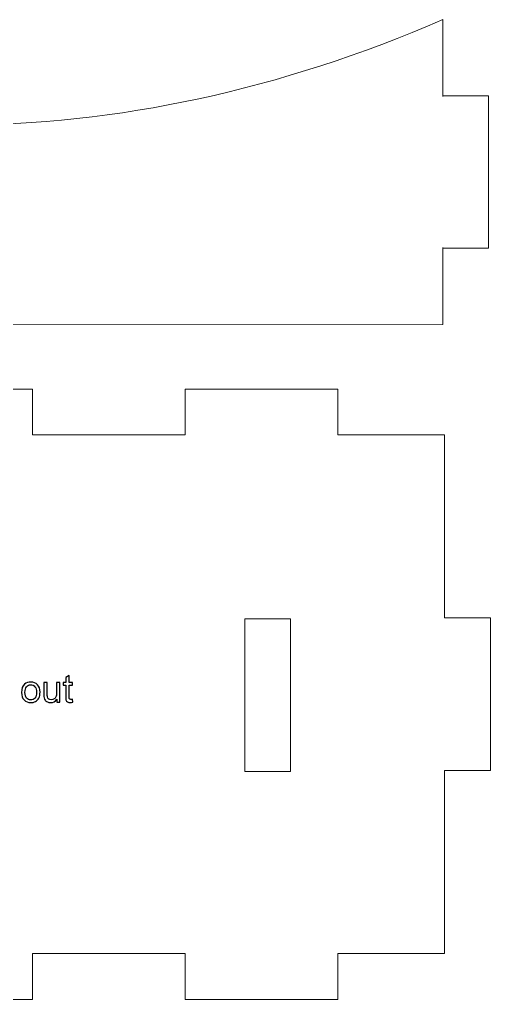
# Model space of a CAD drawing. Header units: centimetres. Extents: x -10.5 to 10.5, y -5.5 to 5.5.
# Drawn here: x 0.41 to 3.47, y -5.4 to 0.96 of the extents above; entities that cross this region are included whole.
import ezdxf

# ---------------------------------------------------------------- set-up
doc = ezdxf.new("R2010")
doc.units = ezdxf.units.CM
doc.header["$MEASUREMENT"] = 0
doc.layers.add('Laag 1', color=7, linetype='Continuous')

msp = doc.modelspace()

# ---------------------------------------------------------------- linework, layer by layer
at = {"layer": 'Laag 1', "color": 242, "lineweight": 9}
for points in [[(-3.18213, 0.96233), (-1.06571, 0.04841), (1.04749, 0.04841), (3.15749, 0.96233)], [(3.15749, 0.46233), (3.15749, 0.46233), (3.15749, 0.96233), (3.15749, 0.96233)], [(3.45466, 0.46799), (3.45466, 0.46799), (3.15749, 0.46799), (3.15749, 0.46799)], [(3.45466, -0.52258), (3.45466, -0.52258), (3.45466, 0.46799), (3.45466, 0.46799)], [(3.15749, -1.01818), (3.15749, -1.01818), (3.15749, -0.51818), (3.15749, -0.51818)], [(3.15749, -0.52258), (3.15749, -0.52258), (3.45466, -0.52258), (3.45466, -0.52258)], [(-3.18213, -1.01868), (-3.18213, -1.01868), (3.15749, -1.01818), (3.15749, -1.01818)], [(0.49528, -1.43632), (0.49528, -1.43632), (-0.49528, -1.43632), (-0.49528, -1.43632)], [(0.49528, -1.73349), (0.49528, -1.73349), (0.49528, -1.43632), (0.49528, -1.43632)], [(2.47642, -1.43632), (2.47642, -1.43632), (1.48585, -1.43632), (1.48585, -1.43632)], [(1.48585, -1.43632), (1.48585, -1.43632), (1.48585, -1.73349), (1.48585, -1.73349)], [(2.47642, -1.73349), (2.47642, -1.73349), (2.47642, -1.43632), (2.47642, -1.43632)], [(1.48585, -1.73349), (1.48585, -1.73349), (0.49528, -1.73349), (0.49528, -1.73349)], [(3.16981, -1.73349), (3.16981, -1.73349), (2.47642, -1.73349), (2.47642, -1.73349)], [(3.16981, -2.92217), (3.16981, -2.92217), (3.16981, -1.73349), (3.16981, -1.73349)], [(3.46698, -2.92217), (3.46698, -2.92217), (3.16981, -2.92217), (3.16981, -2.92217)], [(3.46698, -3.91274), (3.46698, -3.91274), (3.46698, -2.92217), (3.46698, -2.92217)], [(1.87264, -2.92893), (1.87264, -2.92893), (2.16981, -2.92893), (2.16981, -2.92893)], [(1.87264, -2.92893), (1.87264, -2.92893), (1.87264, -3.9195), (1.87264, -3.9195)], [(2.16981, -2.92893), (2.16981, -2.92893), (2.16981, -3.9195), (2.16981, -3.9195)], [(1.87264, -3.9195), (1.87264, -3.9195), (2.16981, -3.9195), (2.16981, -3.9195)], [(3.16981, -5.10142), (3.16981, -5.10142), (3.16981, -3.91274), (3.16981, -3.91274)], [(3.16981, -3.91274), (3.16981, -3.91274), (3.46698, -3.91274), (3.46698, -3.91274)], [(0.49528, -5.39858), (0.49528, -5.39858), (0.49528, -5.10142), (0.49528, -5.10142)], [(0.49528, -5.10142), (0.49528, -5.10142), (1.48585, -5.10142), (1.48585, -5.10142)], [(1.48585, -5.10142), (1.48585, -5.10142), (1.48585, -5.39858), (1.48585, -5.39858)], [(2.47642, -5.39858), (2.47642, -5.39858), (2.47642, -5.10142), (2.47642, -5.10142)], [(2.47642, -5.10142), (2.47642, -5.10142), (3.16981, -5.10142), (3.16981, -5.10142)], [(-0.49528, -5.39858), (-0.49528, -5.39858), (0.49528, -5.39858), (0.49528, -5.39858)], [(1.48585, -5.39858), (1.48585, -5.39858), (2.47642, -5.39858), (2.47642, -5.39858)]]:
    msp.add_open_spline(points, degree=3, dxfattribs=at)
at = {"layer": 'Laag 1', "color": 114}
for points, knots in [([(0.75373, -3.44996), (0.75373, -3.44996), (0.7567, -3.46913), (0.7567, -3.46913), (0.7567, -3.46913), (0.75061, -3.47041), (0.74513, -3.47107), (0.74036, -3.47107), (0.74036, -3.47107), (0.7325, -3.47107), (0.72641, -3.46983), (0.72204, -3.46732), (0.72204, -3.46732), (0.71772, -3.46481), (0.71468, -3.46156), (0.71291, -3.45749), (0.71291, -3.45749), (0.71114, -3.45341), (0.71027, -3.44485), (0.71027, -3.43181), (0.71027, -3.43181), (0.71027, -3.43181), (0.71027, -3.35797), (0.71027, -3.35797), (0.71027, -3.35797), (0.71027, -3.35797), (0.69422, -3.35797), (0.69422, -3.35797), (0.69422, -3.35797), (0.69422, -3.35797), (0.69422, -3.34118), (0.69422, -3.34118), (0.69422, -3.34118), (0.69422, -3.34118), (0.71027, -3.34118), (0.71027, -3.34118), (0.71027, -3.34118), (0.71027, -3.34118), (0.71027, -3.30949), (0.71027, -3.30949), (0.71027, -3.30949), (0.71027, -3.30949), (0.732, -3.29644), (0.732, -3.29644), (0.732, -3.29644), (0.732, -3.29644), (0.732, -3.34118), (0.732, -3.34118), (0.732, -3.34118), (0.732, -3.34118), (0.75373, -3.34118), (0.75373, -3.34118), (0.75373, -3.34118), (0.75373, -3.34118), (0.75373, -3.35797), (0.75373, -3.35797), (0.75373, -3.35797), (0.75373, -3.35797), (0.732, -3.35797), (0.732, -3.35797), (0.732, -3.35797), (0.732, -3.35797), (0.732, -3.43304), (0.732, -3.43304), (0.732, -3.43304), (0.732, -3.43925), (0.73237, -3.44325), (0.73316, -3.44502), (0.73316, -3.44502), (0.7339, -3.44679), (0.73513, -3.44819), (0.73686, -3.44926), (0.73686, -3.44926), (0.73859, -3.45028), (0.74106, -3.45082), (0.74427, -3.45082), (0.74427, -3.45082), (0.74665, -3.45082), (0.74982, -3.45053), (0.75373, -3.44996)], [0, 0, 0, 0, 0.047619, 0.047619, 0.047619, 0.047619, 0.0952381, 0.0952381, 0.0952381, 0.0952381, 0.1428571, 0.1428571, 0.1428571, 0.1428571, 0.1904762, 0.1904762, 0.1904762, 0.1904762, 0.2380952, 0.2380952, 0.2380952, 0.2380952, 0.2857143, 0.2857143, 0.2857143, 0.2857143, 0.3333333, 0.3333333, 0.3333333, 0.3333333, 0.3809524, 0.3809524, 0.3809524, 0.3809524, 0.4285714, 0.4285714, 0.4285714, 0.4285714, 0.4761905, 0.4761905, 0.4761905, 0.4761905, 0.5238095, 0.5238095, 0.5238095, 0.5238095, 0.5714286, 0.5714286, 0.5714286, 0.5714286, 0.6190476, 0.6190476, 0.6190476, 0.6190476, 0.6666667, 0.6666667, 0.6666667, 0.6666667, 0.7142857, 0.7142857, 0.7142857, 0.7142857, 0.7619048, 0.7619048, 0.7619048, 0.7619048, 0.8095238, 0.8095238, 0.8095238, 0.8095238, 0.8571429, 0.8571429, 0.8571429, 0.8571429, 0.9047619, 0.9047619, 0.9047619, 0.9047619, 1, 1, 1, 1]), ([(0.42374, -3.40526), (0.42374, -3.38159), (0.43032, -3.36406), (0.44354, -3.35266), (0.44354, -3.35266), (0.45452, -3.34319), (0.46798, -3.33846), (0.48383, -3.33846), (0.48383, -3.33846), (0.5014, -3.33846), (0.51581, -3.34422), (0.527, -3.35575), (0.527, -3.35575), (0.53815, -3.36723), (0.54375, -3.38316), (0.54375, -3.40345), (0.54375, -3.40345), (0.54375, -3.41991), (0.54128, -3.43283), (0.53634, -3.44226), (0.53634, -3.44226), (0.5314, -3.45168), (0.5242, -3.45901), (0.51474, -3.46424), (0.51474, -3.46424), (0.50531, -3.46946), (0.49498, -3.47206), (0.48383, -3.47206), (0.48383, -3.47206), (0.46588, -3.47206), (0.4514, -3.46634), (0.44033, -3.45485), (0.44033, -3.45485), (0.42925, -3.44337), (0.42374, -3.42683), (0.42374, -3.40526)], [0, 0, 0, 0, 0.1, 0.1, 0.1, 0.1, 0.2, 0.2, 0.2, 0.2, 0.3, 0.3, 0.3, 0.3, 0.4, 0.4, 0.4, 0.4, 0.5, 0.5, 0.5, 0.5, 0.6, 0.6, 0.6, 0.6, 0.7, 0.7, 0.7, 0.7, 0.8, 0.8, 0.8, 0.8, 1, 1, 1, 1]), ([(0.44596, -3.4053), (0.44596, -3.42168), (0.44954, -3.43395), (0.45671, -3.44205), (0.45671, -3.44205), (0.46391, -3.4502), (0.47292, -3.45428), (0.48383, -3.45428), (0.48383, -3.45428), (0.49461, -3.45428), (0.50358, -3.4502), (0.51079, -3.44201), (0.51079, -3.44201), (0.51795, -3.43382), (0.52153, -3.42135), (0.52153, -3.4046), (0.52153, -3.4046), (0.52153, -3.3888), (0.51791, -3.37682), (0.5107, -3.36871), (0.5107, -3.36871), (0.5035, -3.36056), (0.49453, -3.35649), (0.48383, -3.35649), (0.48383, -3.35649), (0.47292, -3.35649), (0.46391, -3.36052), (0.45671, -3.36863), (0.45671, -3.36863), (0.44954, -3.37674), (0.44596, -3.38896), (0.44596, -3.4053)], [0, 0, 0, 0, 0.1111111, 0.1111111, 0.1111111, 0.1111111, 0.2222222, 0.2222222, 0.2222222, 0.2222222, 0.3333333, 0.3333333, 0.3333333, 0.3333333, 0.4444444, 0.4444444, 0.4444444, 0.4444444, 0.5555556, 0.5555556, 0.5555556, 0.5555556, 0.6666667, 0.6666667, 0.6666667, 0.6666667, 0.7777778, 0.7777778, 0.7777778, 0.7777778, 1, 1, 1, 1]), ([(0.65294, -3.46934), (0.65294, -3.46934), (0.65294, -3.45028), (0.65294, -3.45028), (0.65294, -3.45028), (0.64298, -3.46481), (0.62948, -3.47206), (0.6124, -3.47206), (0.6124, -3.47206), (0.60487, -3.47206), (0.59783, -3.47062), (0.59129, -3.46773), (0.59129, -3.46773), (0.58474, -3.46481), (0.57989, -3.46119), (0.57672, -3.45683), (0.57672, -3.45683), (0.57355, -3.45242), (0.57133, -3.44707), (0.57005, -3.44074), (0.57005, -3.44074), (0.56919, -3.43646), (0.56873, -3.42971), (0.56873, -3.42049), (0.56873, -3.42049), (0.56873, -3.42049), (0.56873, -3.34118), (0.56873, -3.34118), (0.56873, -3.34118), (0.56873, -3.34118), (0.59046, -3.34118), (0.59046, -3.34118), (0.59046, -3.34118), (0.59046, -3.34118), (0.59046, -3.41209), (0.59046, -3.41209), (0.59046, -3.41209), (0.59046, -3.42341), (0.59092, -3.43106), (0.59178, -3.43497), (0.59178, -3.43497), (0.59314, -3.44069), (0.59602, -3.44514), (0.60047, -3.44839), (0.60047, -3.44839), (0.60487, -3.45164), (0.6103, -3.45329), (0.61681, -3.45329), (0.61681, -3.45329), (0.62331, -3.45329), (0.6294, -3.45164), (0.63508, -3.44831), (0.63508, -3.44831), (0.64076, -3.44498), (0.64479, -3.44041), (0.64718, -3.43469), (0.64718, -3.43469), (0.64952, -3.42897), (0.65072, -3.42061), (0.65072, -3.4097), (0.65072, -3.4097), (0.65072, -3.4097), (0.65072, -3.34118), (0.65072, -3.34118), (0.65072, -3.34118), (0.65072, -3.34118), (0.67245, -3.34118), (0.67245, -3.34118), (0.67245, -3.34118), (0.67245, -3.34118), (0.67245, -3.46934), (0.67245, -3.46934), (0.67245, -3.46934), (0.67245, -3.46934), (0.65294, -3.46934), (0.65294, -3.46934)], [0, 0, 0, 0, 0.05, 0.05, 0.05, 0.05, 0.1, 0.1, 0.1, 0.1, 0.15, 0.15, 0.15, 0.15, 0.2, 0.2, 0.2, 0.2, 0.25, 0.25, 0.25, 0.25, 0.3, 0.3, 0.3, 0.3, 0.35, 0.35, 0.35, 0.35, 0.4, 0.4, 0.4, 0.4, 0.45, 0.45, 0.45, 0.45, 0.5, 0.5, 0.5, 0.5, 0.55, 0.55, 0.55, 0.55, 0.6, 0.6, 0.6, 0.6, 0.65, 0.65, 0.65, 0.65, 0.7, 0.7, 0.7, 0.7, 0.75, 0.75, 0.75, 0.75, 0.8, 0.8, 0.8, 0.8, 0.85, 0.85, 0.85, 0.85, 0.9, 0.9, 0.9, 0.9, 1, 1, 1, 1])]:
    msp.add_open_spline(points, degree=3, knots=knots, dxfattribs=at)

doc.saveas('drawing.dxf')
